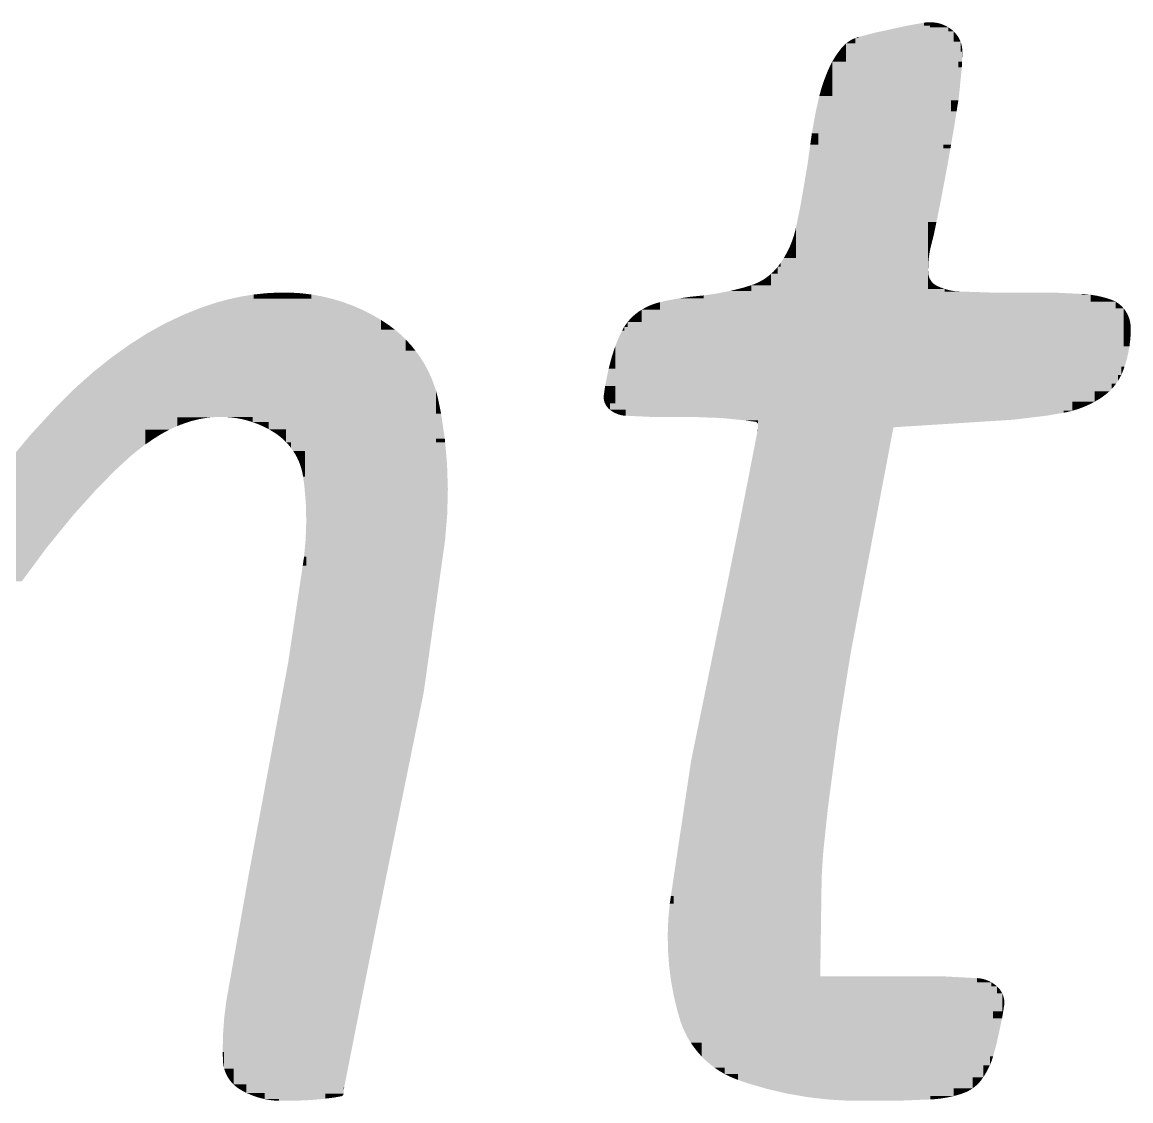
# Model space of a CAD drawing. Extents: x 149 to 8866, y 149 to 4853.
# Drawn here: x 5232.34 to 5269.79, y 4747.8 to 4784.23 of the extents above; entities that cross this region are included whole.
import ezdxf

# ---------------------------------------------------------------- set-up
doc = ezdxf.new("R2010")
doc.units = 0
doc.layers.add('L1D0', color=1, linetype='CONTINUOUS')

msp = doc.modelspace()

# ---------------------------------------------------------------- linework, layer by layer
at = {"layer": 'L1D0'}
for points in [[(5262.244, 4784.117), (5262.804, 4784.215), (5262.804, 4784.117)], [(5262.804, 4784.215), (5262.843, 4784.222), (5262.924, 4784.215), (5262.924, 4784.23)], [(5262.804, 4784.117), (5262.804, 4784.215), (5263.005, 4784.117), (5263.005, 4784.215)], [(5262.924, 4784.215), (5262.924, 4784.23), (5263.005, 4784.215), (5263.005, 4784.234)], [(5263.005, 4784.19), (5263.005, 4784.234), (5263.086, 4784.19), (5263.086, 4784.231)], [(5263.005, 4784.062), (5263.005, 4784.19), (5263.326, 4784.062), (5263.326, 4784.19)], [(5263.086, 4784.19), (5263.086, 4784.231), (5263.167, 4784.19), (5263.167, 4784.222)], [(5263.167, 4784.19), (5263.167, 4784.222), (5263.326, 4784.19), (5263.247, 4784.209)], [(5263.326, 4784.136), (5263.326, 4784.19), (5263.478, 4784.136), (5263.403, 4784.166)], [(5260.585, 4783.697), (5260.585, 4783.729), (5261.134, 4783.697), (5261.134, 4783.875)], [(5261.134, 4783.515), (5261.134, 4783.875), (5262.244, 4783.515), (5262.244, 4784.117)], [(5262.244, 4783.926), (5262.244, 4784.117), (5263.005, 4783.926), (5263.005, 4784.117)], [(5262.244, 4783.578), (5262.244, 4783.926), (5263.804, 4783.578), (5263.804, 4783.926)], [(5263.005, 4783.926), (5263.005, 4784.062), (5263.622, 4783.926), (5263.622, 4784.062)], [(5263.326, 4784.062), (5263.326, 4784.136), (5263.478, 4784.062), (5263.478, 4784.136)], [(5263.478, 4784.062), (5263.478, 4784.136), (5263.622, 4784.062), (5263.552, 4784.101)], [(5263.622, 4783.993), (5263.622, 4784.062), (5263.723, 4783.993), (5263.69, 4784.017)], [(5263.622, 4783.972), (5263.622, 4783.993), (5263.751, 4783.972), (5263.723, 4783.993)], [(5263.622, 4783.926), (5263.622, 4783.972), (5263.804, 4783.926), (5263.751, 4783.972)], [(5263.804, 4783.822), (5263.804, 4783.926), (5263.898, 4783.822), (5263.853, 4783.876)], [(5263.804, 4783.765), (5263.804, 4783.822), (5263.94, 4783.765), (5263.898, 4783.822)], [(5260.067, 4783.415), (5260.117, 4783.467), (5260.171, 4783.415), (5260.171, 4783.515)], [(5260.171, 4783.515), (5260.228, 4783.56), (5260.288, 4783.515), (5260.288, 4783.6)], [(5260.171, 4782.904), (5260.171, 4783.515), (5262.244, 4782.904), (5262.244, 4783.515)], [(5260.288, 4783.6), (5260.35, 4783.637), (5260.482, 4783.6), (5260.482, 4783.637)], [(5260.288, 4783.515), (5260.288, 4783.6), (5260.482, 4783.515), (5260.482, 4783.6)], [(5260.35, 4783.637), (5260.415, 4783.669), (5260.482, 4783.637), (5260.482, 4783.697)], [(5260.482, 4783.697), (5260.55, 4783.72), (5260.585, 4783.697), (5260.585, 4783.729)], [(5260.482, 4783.515), (5260.482, 4783.697), (5261.134, 4783.515), (5261.134, 4783.697)], [(5262.244, 4783.235), (5262.244, 4783.578), (5264.037, 4783.235), (5264.037, 4783.578)], [(5263.804, 4783.706), (5263.804, 4783.765), (5263.977, 4783.706), (5263.94, 4783.765)], [(5263.804, 4783.644), (5263.804, 4783.706), (5264.009, 4783.644), (5263.977, 4783.706)], [(5263.804, 4783.578), (5263.804, 4783.644), (5264.037, 4783.578), (5264.009, 4783.644)], [(5264.037, 4783.445), (5264.037, 4783.578), (5264.078, 4783.445), (5264.06, 4783.513)], [(5264.037, 4783.375), (5264.037, 4783.445), (5264.091, 4783.375), (5264.078, 4783.445)], [(5259.707, 4782.904), (5259.793, 4783.049), (5260.171, 4782.904), (5260.171, 4783.049)], [(5259.793, 4783.049), (5259.887, 4783.189), (5260.171, 4783.049), (5260.171, 4783.189)], [(5259.887, 4783.189), (5259.988, 4783.324), (5260.171, 4783.189), (5260.171, 4783.324)], [(5259.988, 4783.324), (5260.043, 4783.387), (5260.171, 4783.324), (5260.171, 4783.387)], [(5260.043, 4783.387), (5260.067, 4783.415), (5260.171, 4783.387), (5260.171, 4783.415)], [(5262.244, 4782.904), (5262.244, 4783.235), (5264.088, 4782.904), (5264.088, 4783.235)], [(5264.037, 4783.305), (5264.037, 4783.375), (5264.099, 4783.305), (5264.091, 4783.375)], [(5264.037, 4783.235), (5264.037, 4783.305), (5264.101, 4783.235), (5264.099, 4783.305)], [(5264.088, 4782.904), (5264.088, 4783.235), (5264.099, 4783.2), (5264.101, 4783.235)], [(5259.537, 4782.548), (5259.595, 4782.678), (5259.707, 4782.548), (5259.707, 4782.678)], [(5259.595, 4782.678), (5259.63, 4782.755), (5259.707, 4782.678), (5259.707, 4782.755)], [(5259.63, 4782.755), (5259.707, 4782.904), (5259.707, 4782.755)], [(5259.707, 4781.597), (5259.707, 4782.904), (5263.965, 4781.597), (5263.965, 4782.904)], [(5263.965, 4782.704), (5263.965, 4782.904), (5264.081, 4782.704), (5264.088, 4782.904)], [(5263.965, 4781.597), (5263.965, 4782.704), (5263.984, 4781.716), (5264.081, 4782.704)], [(5259.434, 4782.282), (5259.537, 4782.548), (5259.707, 4782.282), (5259.707, 4782.548)], [(5259.266, 4781.736), (5259.343, 4782.011), (5259.707, 4781.736), (5259.707, 4782.011)], [(5259.343, 4782.011), (5259.434, 4782.282), (5259.707, 4782.011), (5259.707, 4782.282)], [(5259.016, 4780.478), (5259.152, 4781.226), (5259.236, 4780.478), (5259.236, 4781.597)], [(5259.236, 4781.597), (5259.266, 4781.736), (5259.707, 4781.597), (5259.707, 4781.736)], [(5259.236, 4780.102), (5259.236, 4781.597), (5263.719, 4780.102), (5263.719, 4781.597)], [(5263.719, 4781.225), (5263.719, 4781.597), (5263.906, 4781.225), (5263.965, 4781.597)], [(5263.719, 4780.597), (5263.719, 4781.225), (5263.806, 4780.597), (5263.906, 4781.225)], [(5258.964, 4780.102), (5259.016, 4780.478), (5259.236, 4780.102), (5259.236, 4780.478)], [(5263.719, 4780.102), (5263.719, 4780.597), (5263.806, 4780.597)], [(5258.74, 4778.662), (5258.867, 4779.402), (5258.964, 4778.662), (5258.964, 4780.102)], [(5258.964, 4778.662), (5258.964, 4780.102), (5263.457, 4778.662), (5263.457, 4780.102)], [(5263.457, 4779.971), (5263.457, 4780.102), (5263.696, 4779.971), (5263.719, 4780.102)], [(5263.457, 4779.315), (5263.457, 4779.971), (5263.581, 4779.315), (5263.696, 4779.971)], [(5263.457, 4778.662), (5263.457, 4779.315), (5263.581, 4779.315)], [(5258.483, 4777.316), (5258.627, 4778.009), (5258.74, 4777.316), (5258.74, 4778.662)], [(5258.74, 4777.316), (5258.74, 4778.662), (5262.944, 4777.316), (5262.944, 4778.662)], [(5262.944, 4778.07), (5262.944, 4778.662), (5263.345, 4778.07), (5263.457, 4778.662)], [(5262.944, 4777.481), (5262.944, 4778.07), (5263.224, 4777.481), (5263.345, 4778.07)], [(5262.944, 4777.076), (5262.944, 4777.481), (5263.14, 4777.076), (5263.224, 4777.481)], [(5258.408, 4777.018), (5258.462, 4777.215), (5258.483, 4777.018), (5258.483, 4777.316)], [(5258.483, 4775.973), (5258.483, 4777.316), (5262.944, 4775.973), (5262.944, 4777.316)], [(5262.944, 4776.675), (5262.944, 4777.076), (5263.041, 4776.675), (5263.14, 4777.076)], [(5258.263, 4776.634), (5258.341, 4776.823), (5258.483, 4776.634), (5258.483, 4776.823)], [(5258.341, 4776.823), (5258.408, 4777.018), (5258.483, 4776.823), (5258.483, 4777.018)], [(5258.072, 4776.271), (5258.173, 4776.45), (5258.483, 4776.271), (5258.483, 4776.45)], [(5258.173, 4776.45), (5258.263, 4776.634), (5258.483, 4776.45), (5258.483, 4776.634)], [(5262.944, 4776.588), (5262.944, 4776.675), (5263.019, 4776.588), (5263.041, 4776.675)], [(5262.944, 4776.41), (5262.944, 4776.588), (5262.985, 4776.41), (5263.019, 4776.588)], [(5262.944, 4776.231), (5262.944, 4776.41), (5262.961, 4776.231), (5262.985, 4776.41)], [(5257.794, 4775.889), (5257.865, 4775.973), (5257.865, 4775.889)], [(5257.865, 4775.973), (5257.898, 4776.017), (5257.959, 4775.973), (5257.959, 4776.099)], [(5257.865, 4775.734), (5257.865, 4775.973), (5262.944, 4775.734), (5262.944, 4775.973)], [(5257.959, 4776.099), (5258.072, 4776.271), (5258.483, 4776.099), (5258.483, 4776.271)], [(5257.959, 4775.973), (5257.959, 4776.099), (5258.483, 4775.973), (5258.483, 4776.099)], [(5262.944, 4776.051), (5262.944, 4776.231), (5262.947, 4776.051), (5262.961, 4776.231)], [(5262.944, 4775.87), (5262.944, 4776.051), (5262.947, 4776.051)], [(5257.374, 4775.536), (5257.466, 4775.597), (5257.638, 4775.536), (5257.638, 4775.597)], [(5257.466, 4775.597), (5257.554, 4775.663), (5257.638, 4775.597), (5257.638, 4775.734)], [(5257.638, 4775.734), (5257.718, 4775.809), (5257.865, 4775.734), (5257.865, 4775.809)], [(5257.638, 4773.285), (5257.638, 4775.734), (5262.944, 4773.285), (5262.944, 4775.734)], [(5257.718, 4775.809), (5257.794, 4775.889), (5257.865, 4775.809), (5257.865, 4775.889)], [(5262.944, 4775.78), (5262.944, 4775.87), (5262.946, 4775.78)], [(5262.944, 4775.755), (5262.944, 4775.78), (5262.948, 4775.755), (5262.946, 4775.78)], [(5262.944, 4775.704), (5262.944, 4775.755), (5262.954, 4775.704), (5262.948, 4775.755)], [(5262.944, 4775.654), (5262.944, 4775.704), (5262.966, 4775.654), (5262.954, 4775.704)], [(5262.944, 4775.606), (5262.944, 4775.654), (5262.982, 4775.606), (5262.966, 4775.654)], [(5262.944, 4775.56), (5262.944, 4775.606), (5263.003, 4775.56), (5262.982, 4775.606)], [(5262.944, 4775.517), (5262.944, 4775.56), (5263.029, 4775.517), (5263.003, 4775.56)], [(5256.264, 4775.158), (5256.706, 4775.268), (5256.706, 4775.158)], [(5256.706, 4775.268), (5256.924, 4775.334), (5256.976, 4775.268), (5256.976, 4775.35)], [(5256.706, 4775.158), (5256.706, 4775.268), (5256.976, 4775.158), (5256.976, 4775.268)], [(5256.976, 4775.35), (5257.08, 4775.388), (5257.18, 4775.35), (5257.18, 4775.432)], [(5256.976, 4775.158), (5256.976, 4775.35), (5257.638, 4775.158), (5257.638, 4775.35)], [(5257.18, 4775.432), (5257.278, 4775.482), (5257.374, 4775.432), (5257.374, 4775.536)], [(5257.18, 4775.35), (5257.18, 4775.432), (5257.638, 4775.35), (5257.638, 4775.432)], [(5257.374, 4775.432), (5257.374, 4775.536), (5257.638, 4775.432), (5257.638, 4775.536)], [(5262.944, 4775.475), (5262.944, 4775.517), (5263.058, 4775.475), (5263.029, 4775.517)], [(5262.944, 4775.437), (5262.944, 4775.475), (5263.092, 4775.437), (5263.058, 4775.475)], [(5262.944, 4775.402), (5262.944, 4775.437), (5263.129, 4775.402), (5263.092, 4775.437)], [(5262.944, 4775.333), (5262.944, 4775.402), (5263.129, 4775.333), (5263.129, 4775.402)], [(5262.944, 4775.223), (5262.944, 4775.333), (5263.235, 4775.223), (5263.235, 4775.333)], [(5262.944, 4775.136), (5262.944, 4775.223), (5263.505, 4775.136), (5263.505, 4775.223)], [(5263.129, 4775.371), (5263.129, 4775.402), (5263.169, 4775.371)], [(5263.129, 4775.344), (5263.129, 4775.371), (5263.212, 4775.344), (5263.169, 4775.371)], [(5263.129, 4775.333), (5263.129, 4775.344), (5263.235, 4775.333), (5263.212, 4775.344)], [(5263.235, 4775.262), (5263.235, 4775.333), (5263.395, 4775.262), (5263.287, 4775.307)], [(5263.235, 4775.223), (5263.235, 4775.262), (5263.505, 4775.223), (5263.395, 4775.262)], [(5263.505, 4775.167), (5263.505, 4775.223), (5263.731, 4775.167), (5263.617, 4775.192)], [(5238.735, 4774.705), (5238.934, 4774.771), (5239.338, 4774.705), (5239.338, 4774.88)], [(5239.338, 4774.88), (5239.747, 4774.968), (5240.161, 4774.88), (5240.161, 4775.034)], [(5239.338, 4774.705), (5239.338, 4774.88), (5240.161, 4774.705), (5240.161, 4774.88)], [(5240.161, 4774.89), (5240.161, 4775.034), (5240.576, 4774.89), (5240.576, 4775.078)], [(5240.161, 4773.516), (5240.161, 4774.89), (5242.814, 4773.516), (5242.814, 4774.89)], [(5240.576, 4774.89), (5240.576, 4775.078), (5240.994, 4774.89), (5240.994, 4775.1)], [(5240.994, 4774.89), (5240.994, 4775.1), (5241.384, 4774.89), (5241.384, 4775.1)], [(5241.384, 4774.89), (5241.384, 4775.1), (5241.745, 4774.89), (5241.745, 4775.079)], [(5241.745, 4774.89), (5241.745, 4775.079), (5242.105, 4774.89), (5242.105, 4775.037)], [(5242.105, 4774.89), (5242.105, 4775.037), (5242.814, 4774.89), (5242.462, 4774.974)], [(5242.814, 4774.662), (5242.814, 4774.89), (5243.5, 4774.662), (5243.16, 4774.786)], [(5253.89, 4774.776), (5254.096, 4774.824), (5254.511, 4774.776), (5254.511, 4774.902)], [(5254.511, 4774.902), (5254.93, 4774.961), (5254.93, 4774.902)], [(5254.511, 4774.52), (5254.511, 4774.902), (5255.367, 4774.52), (5255.367, 4774.902)], [(5254.93, 4774.902), (5254.93, 4774.961), (5255.14, 4774.902), (5255.14, 4774.982)], [(5255.14, 4774.902), (5255.14, 4774.982), (5255.367, 4774.902), (5255.367, 4775.004)], [(5255.367, 4775.004), (5255.817, 4775.07), (5256.264, 4775.004), (5256.264, 4775.158)], [(5255.367, 4774.52), (5255.367, 4775.004), (5256.264, 4774.52), (5256.264, 4775.004)], [(5256.264, 4774.52), (5256.264, 4775.158), (5257.638, 4774.52), (5257.638, 4775.158)], [(5262.944, 4774.572), (5262.944, 4775.136), (5264.02, 4774.572), (5264.02, 4775.136)], [(5263.505, 4775.136), (5263.505, 4775.167), (5263.731, 4775.136), (5263.731, 4775.167)], [(5263.731, 4775.136), (5263.731, 4775.167), (5263.846, 4775.136), (5263.846, 4775.148)], [(5263.846, 4775.136), (5263.846, 4775.148), (5264.02, 4775.136), (5263.962, 4775.138)], [(5264.02, 4774.572), (5264.02, 4775.136), (5265.122, 4774.572), (5265.122, 4775.1)], [(5265.122, 4774.572), (5265.122, 4775.1), (5267.179, 4774.572), (5267.179, 4775.1)], [(5267.179, 4775.028), (5267.179, 4775.1), (5268.132, 4775.028), (5268.132, 4775.054)], [(5267.179, 4774.572), (5267.179, 4775.028), (5268.432, 4774.572), (5268.432, 4775.028)], [(5268.132, 4775.028), (5268.132, 4775.054), (5268.432, 4775.028), (5268.232, 4775.049)], [(5268.432, 4774.952), (5268.432, 4775.028), (5268.826, 4774.952), (5268.63, 4774.996)], [(5268.432, 4774.795), (5268.432, 4774.952), (5268.826, 4774.795), (5268.826, 4774.952)], [(5268.826, 4774.866), (5268.826, 4774.952), (5269.113, 4774.866), (5269.019, 4774.898)], [(5268.826, 4774.795), (5268.826, 4774.866), (5269.113, 4774.795), (5269.113, 4774.866)], [(5269.113, 4774.826), (5269.113, 4774.866), (5269.211, 4774.826), (5269.147, 4774.854)], [(5269.113, 4774.795), (5269.113, 4774.826), (5269.274, 4774.795), (5269.211, 4774.826)], [(5237.783, 4774.348), (5238.413, 4774.6), (5238.735, 4774.348), (5238.735, 4774.705)], [(5238.735, 4774.058), (5238.735, 4774.705), (5240.161, 4774.058), (5240.161, 4774.705)], [(5242.814, 4774.518), (5242.814, 4774.662), (5243.832, 4774.518), (5243.5, 4774.662)], [(5242.814, 4774.174), (5242.814, 4774.518), (5243.832, 4774.174), (5243.832, 4774.518)], [(5243.832, 4774.174), (5243.832, 4774.518), (5244.468, 4774.174), (5244.156, 4774.355)], [(5253.114, 4774.416), (5253.164, 4774.453), (5253.267, 4774.416), (5253.267, 4774.453)], [(5253.164, 4774.453), (5253.267, 4774.52), (5253.267, 4774.453)], [(5253.267, 4774.52), (5253.373, 4774.581), (5253.483, 4774.52), (5253.483, 4774.637)], [(5253.267, 4773.285), (5253.267, 4774.52), (5257.638, 4773.285), (5257.638, 4774.52)], [(5253.483, 4774.637), (5253.596, 4774.685), (5253.89, 4774.637), (5253.89, 4774.685)], [(5253.483, 4774.52), (5253.483, 4774.637), (5253.89, 4774.52), (5253.89, 4774.637)], [(5253.596, 4774.685), (5253.712, 4774.727), (5253.712, 4774.685)], [(5253.712, 4774.727), (5253.83, 4774.762), (5253.89, 4774.727), (5253.89, 4774.776)], [(5253.712, 4774.685), (5253.712, 4774.727), (5253.89, 4774.685), (5253.89, 4774.727)], [(5253.89, 4774.52), (5253.89, 4774.776), (5254.511, 4774.52), (5254.511, 4774.776)], [(5262.944, 4773.285), (5262.944, 4774.572), (5269.543, 4773.285), (5269.543, 4774.572)], [(5268.432, 4774.572), (5268.432, 4774.795), (5269.274, 4774.572), (5269.274, 4774.795)], [(5269.274, 4774.717), (5269.274, 4774.795), (5269.391, 4774.717), (5269.334, 4774.758)], [(5269.274, 4774.672), (5269.274, 4774.717), (5269.445, 4774.672), (5269.391, 4774.717)], [(5269.274, 4774.624), (5269.274, 4774.672), (5269.496, 4774.624), (5269.445, 4774.672)], [(5269.274, 4774.572), (5269.274, 4774.624), (5269.543, 4774.572), (5269.496, 4774.624)], [(5269.543, 4774.488), (5269.543, 4774.572), (5269.606, 4774.488), (5269.587, 4774.516)], [(5269.543, 4774.457), (5269.543, 4774.488), (5269.626, 4774.457), (5269.606, 4774.488)], [(5269.543, 4774.395), (5269.543, 4774.457), (5269.662, 4774.395), (5269.626, 4774.457)], [(5236.575, 4773.729), (5237.17, 4774.058), (5237.17, 4773.729)], [(5237.17, 4774.058), (5237.783, 4774.348), (5238.735, 4774.058), (5238.735, 4774.348)], [(5237.17, 4773.338), (5237.17, 4774.058), (5240.161, 4773.338), (5240.161, 4774.058)], [(5242.814, 4773.516), (5242.814, 4774.174), (5244.468, 4773.516), (5244.468, 4774.174)], [(5244.468, 4774.005), (5244.468, 4774.174), (5244.725, 4774.005), (5244.619, 4774.074)], [(5252.677, 4773.942), (5252.733, 4774.025), (5252.792, 4773.942), (5252.792, 4774.105)], [(5252.792, 4774.105), (5252.857, 4774.182), (5252.925, 4774.105), (5252.925, 4774.254)], [(5252.792, 4773.942), (5252.792, 4774.105), (5253.267, 4773.942), (5253.267, 4774.105)], [(5252.925, 4774.254), (5252.998, 4774.322), (5253.267, 4774.254), (5253.267, 4774.322)], [(5252.925, 4774.105), (5252.925, 4774.254), (5253.267, 4774.105), (5253.267, 4774.254)], [(5252.998, 4774.322), (5253.074, 4774.387), (5253.267, 4774.322), (5253.267, 4774.387)], [(5253.074, 4774.387), (5253.114, 4774.416), (5253.267, 4774.387), (5253.267, 4774.416)], [(5269.543, 4774.33), (5269.543, 4774.395), (5269.694, 4774.33), (5269.662, 4774.395)], [(5269.543, 4774.264), (5269.543, 4774.33), (5269.722, 4774.264), (5269.694, 4774.33)], [(5269.543, 4774.195), (5269.543, 4774.264), (5269.745, 4774.195), (5269.722, 4774.264)], [(5269.543, 4774.126), (5269.543, 4774.195), (5269.763, 4774.126), (5269.745, 4774.195)], [(5269.543, 4774.055), (5269.543, 4774.126), (5269.776, 4774.055), (5269.763, 4774.126)], [(5269.543, 4773.983), (5269.543, 4774.055), (5269.785, 4773.983), (5269.776, 4774.055)], [(5235.963, 4773.338), (5236.289, 4773.547), (5236.575, 4773.338), (5236.575, 4773.729)], [(5236.575, 4773.338), (5236.575, 4773.729), (5237.17, 4773.338), (5237.17, 4773.729)], [(5244.468, 4773.853), (5244.468, 4774.005), (5244.926, 4773.853), (5244.725, 4774.005)], [(5244.468, 4773.69), (5244.468, 4773.853), (5245.118, 4773.69), (5244.926, 4773.853)], [(5244.468, 4773.516), (5244.468, 4773.69), (5245.299, 4773.516), (5245.118, 4773.69)], [(5252.44, 4773.451), (5252.546, 4773.693), (5253.267, 4773.451), (5253.267, 4773.693)], [(5252.546, 4773.693), (5252.605, 4773.811), (5253.267, 4773.693), (5253.267, 4773.811)], [(5252.605, 4773.811), (5252.628, 4773.855), (5252.677, 4773.811), (5252.677, 4773.942)], [(5252.677, 4773.811), (5252.677, 4773.942), (5253.267, 4773.811), (5253.267, 4773.942)], [(5269.543, 4773.911), (5269.543, 4773.983), (5269.79, 4773.911), (5269.785, 4773.983)], [(5269.543, 4773.875), (5269.543, 4773.911), (5269.79, 4773.875), (5269.79, 4773.911)], [(5269.543, 4773.757), (5269.543, 4773.875), (5269.788, 4773.757), (5269.79, 4773.875)], [(5269.543, 4773.52), (5269.543, 4773.757), (5269.773, 4773.52), (5269.788, 4773.757)], [(5234.728, 4772.404), (5235.333, 4772.887), (5235.963, 4772.404), (5235.963, 4773.338)], [(5235.963, 4771.799), (5235.963, 4773.338), (5240.161, 4771.799), (5240.161, 4773.338)], [(5240.161, 4771.799), (5240.161, 4773.516), (5245.299, 4771.799), (5245.299, 4773.516)], [(5245.299, 4773.136), (5245.299, 4773.516), (5245.63, 4773.136), (5245.47, 4773.331)], [(5252.377, 4773.285), (5252.44, 4773.451), (5253.267, 4773.285), (5253.267, 4773.451)], [(5269.543, 4773.285), (5269.543, 4773.52), (5269.744, 4773.285), (5269.773, 4773.52)], [(5245.299, 4772.931), (5245.299, 4773.136), (5245.777, 4772.931), (5245.63, 4773.136)], [(5245.299, 4772.719), (5245.299, 4772.931), (5245.913, 4772.719), (5245.777, 4772.931)], [(5252.231, 4772.825), (5252.266, 4772.952), (5252.377, 4772.825), (5252.377, 4772.952)], [(5252.266, 4772.952), (5252.346, 4773.204), (5252.377, 4772.952), (5252.377, 4773.285)], [(5252.377, 4771.357), (5252.377, 4773.285), (5261.566, 4771.357), (5261.566, 4773.285)], [(5261.566, 4771.417), (5261.566, 4773.285), (5268.574, 4771.417), (5268.574, 4773.285)], [(5268.574, 4773.052), (5268.574, 4773.285), (5269.701, 4773.052), (5269.744, 4773.285)], [(5268.574, 4772.822), (5268.574, 4773.052), (5269.646, 4772.822), (5269.701, 4773.052)], [(5245.299, 4772.498), (5245.299, 4772.719), (5246.034, 4772.498), (5245.913, 4772.719)], [(5252.154, 4772.534), (5252.231, 4772.825), (5252.377, 4772.534), (5252.377, 4772.825)], [(5268.574, 4772.595), (5268.574, 4772.822), (5269.577, 4772.595), (5269.646, 4772.822)], [(5268.574, 4772.322), (5268.574, 4772.595), (5269.47, 4772.322), (5269.47, 4772.595)], [(5269.47, 4772.483), (5269.47, 4772.595), (5269.536, 4772.483), (5269.577, 4772.595)], [(5234.06, 4771.799), (5234.15, 4771.888), (5234.728, 4771.799), (5234.728, 4772.404)], [(5234.728, 4771.799), (5234.728, 4772.404), (5235.963, 4771.799), (5235.963, 4772.404)], [(5245.299, 4772.271), (5245.299, 4772.498), (5246.142, 4772.271), (5246.034, 4772.498)], [(5245.299, 4772.038), (5245.299, 4772.271), (5246.237, 4772.038), (5246.142, 4772.271)], [(5252.033, 4771.943), (5252.154, 4772.534), (5252.377, 4771.943), (5252.377, 4772.534)], [(5268.574, 4772.119), (5268.574, 4772.322), (5269.357, 4772.119), (5269.357, 4772.322)], [(5269.357, 4772.119), (5269.357, 4772.322), (5269.416, 4772.219), (5269.47, 4772.322)], [(5269.47, 4772.322), (5269.47, 4772.483), (5269.517, 4772.429), (5269.536, 4772.483)], [(5245.299, 4771.799), (5245.299, 4772.038), (5246.316, 4771.799), (5246.237, 4772.038)], [(5251.99, 4771.645), (5252.033, 4771.943), (5252.377, 4771.645), (5252.377, 4771.943)], [(5268.574, 4772.023), (5268.574, 4772.119), (5269.292, 4772.023), (5269.357, 4772.119)], [(5268.574, 4771.844), (5268.574, 4772.023), (5269.143, 4771.844), (5269.143, 4772.023)], [(5268.574, 4771.762), (5268.574, 4771.844), (5269.062, 4771.762), (5269.143, 4771.844)], [(5269.143, 4771.844), (5269.143, 4772.023), (5269.22, 4771.931), (5269.292, 4772.023)], [(5233.45, 4771.192), (5233.875, 4771.615), (5234.06, 4771.192), (5234.06, 4771.799)], [(5234.06, 4771.192), (5234.06, 4771.799), (5236.509, 4771.192), (5236.509, 4771.799)], [(5236.509, 4770.9), (5236.509, 4771.799), (5238.949, 4770.9), (5238.949, 4771.799)], [(5238.949, 4770.9), (5238.949, 4771.799), (5241.26, 4770.9), (5241.26, 4771.799)], [(5241.26, 4770.047), (5241.26, 4771.799), (5246.316, 4770.047), (5246.316, 4771.799)], [(5246.316, 4771.432), (5246.316, 4771.799), (5246.407, 4771.432), (5246.382, 4771.555)], [(5251.984, 4771.565), (5251.986, 4771.618), (5251.99, 4771.565), (5251.99, 4771.645)], [(5251.987, 4771.512), (5251.984, 4771.565), (5252.377, 4771.512), (5252.377, 4771.565)], [(5251.996, 4771.459), (5251.987, 4771.512), (5252.377, 4771.459), (5252.377, 4771.512)], [(5251.99, 4771.565), (5251.99, 4771.645), (5252.377, 4771.565), (5252.377, 4771.645)], [(5252.028, 4771.357), (5252.009, 4771.408), (5252.028, 4771.459), (5251.996, 4771.459)], [(5252.028, 4771.357), (5252.028, 4771.459), (5252.377, 4771.357), (5252.377, 4771.459)], [(5268.574, 4771.613), (5268.574, 4771.762), (5268.882, 4771.613), (5268.882, 4771.762)], [(5268.574, 4771.522), (5268.574, 4771.613), (5268.75, 4771.522), (5268.75, 4771.613)], [(5268.574, 4771.417), (5268.574, 4771.522), (5268.75, 4771.522)], [(5268.75, 4771.522), (5268.75, 4771.613), (5268.835, 4771.58), (5268.882, 4771.613)], [(5268.882, 4771.613), (5268.882, 4771.762), (5268.974, 4771.685), (5269.062, 4771.762)], [(5232.358, 4769.974), (5232.638, 4770.309), (5233.45, 4769.974), (5233.45, 4771.192)], [(5233.45, 4769.974), (5233.45, 4771.192), (5236.509, 4769.974), (5236.509, 4771.192)], [(5246.316, 4771.013), (5246.316, 4771.432), (5246.494, 4771.013), (5246.407, 4771.432)], [(5252.052, 4771.31), (5252.028, 4771.357), (5252.195, 4771.31), (5252.195, 4771.357)], [(5252.08, 4771.264), (5252.052, 4771.31), (5252.195, 4771.264), (5252.195, 4771.31)], [(5252.112, 4771.221), (5252.08, 4771.264), (5252.195, 4771.221), (5252.195, 4771.264)], [(5252.149, 4771.183), (5252.112, 4771.221), (5252.195, 4771.183), (5252.195, 4771.221)], [(5252.195, 4771.143), (5252.169, 4771.165), (5252.195, 4771.183), (5252.149, 4771.183)], [(5252.195, 4771.143), (5252.195, 4771.357), (5252.733, 4771.143), (5252.733, 4771.357)], [(5252.25, 4771.102), (5252.195, 4771.143), (5252.369, 4771.102), (5252.369, 4771.143)], [(5252.369, 4771.033), (5252.308, 4771.065), (5252.369, 4771.102), (5252.25, 4771.102)], [(5252.369, 4771.033), (5252.369, 4771.143), (5252.733, 4771.033), (5252.733, 4771.143)], [(5253.596, 4770.9), (5252.733, 4770.941), (5253.596, 4771.357), (5252.733, 4771.357)], [(5253.596, 4770.9), (5253.596, 4771.357), (5254.986, 4770.9), (5254.986, 4771.357)], [(5254.986, 4770.9), (5254.986, 4771.357), (5255.954, 4770.9), (5255.954, 4771.357)], [(5255.954, 4770.864), (5255.954, 4771.357), (5256.751, 4770.864), (5256.751, 4771.357)], [(5256.751, 4770.785), (5256.751, 4771.357), (5257.2, 4770.785), (5257.2, 4771.357)], [(5257.2, 4770.417), (5257.2, 4771.357), (5261.566, 4770.417), (5261.566, 4771.357)], [(5261.566, 4770.55), (5261.566, 4771.417), (5261.772, 4770.55), (5261.772, 4771.417)], [(5261.772, 4770.55), (5261.772, 4771.417), (5265.248, 4770.77), (5265.248, 4771.417)], [(5265.248, 4770.943), (5265.248, 4771.417), (5266.954, 4770.943), (5266.954, 4771.417)], [(5266.954, 4771.109), (5266.954, 4771.417), (5267.817, 4771.109), (5267.817, 4771.417)], [(5266.954, 4770.943), (5266.954, 4771.109), (5267.517, 4771.042), (5267.517, 4771.109)], [(5267.517, 4771.042), (5267.517, 4771.109), (5267.618, 4771.06), (5267.817, 4771.109)], [(5267.817, 4771.24), (5267.817, 4771.417), (5268.205, 4771.24), (5268.205, 4771.417)], [(5267.817, 4771.109), (5267.817, 4771.24), (5268.013, 4771.168), (5268.205, 4771.24)], [(5268.205, 4771.24), (5268.205, 4771.417), (5268.392, 4771.323), (5268.574, 4771.417)], [(5236.509, 4770.887), (5236.509, 4770.9), (5238.733, 4770.887), (5238.949, 4770.9)], [(5236.509, 4770.593), (5236.509, 4770.887), (5237.585, 4770.593), (5237.585, 4770.887)], [(5237.585, 4770.738), (5237.585, 4770.887), (5237.991, 4770.738), (5237.991, 4770.887)], [(5237.585, 4770.593), (5237.585, 4770.738), (5237.854, 4770.695), (5237.991, 4770.738)], [(5237.991, 4770.738), (5237.991, 4770.887), (5238.095, 4770.771), (5238.095, 4770.887)], [(5238.095, 4770.771), (5238.095, 4770.887), (5238.305, 4770.822), (5238.305, 4770.887)], [(5238.305, 4770.822), (5238.305, 4770.887), (5238.518, 4770.861), (5238.518, 4770.887)], [(5238.518, 4770.861), (5238.518, 4770.887), (5238.733, 4770.887)], [(5239.55, 4770.865), (5239.354, 4770.888), (5239.55, 4770.9), (5239.156, 4770.9)], [(5239.745, 4770.83), (5239.55, 4770.865), (5239.745, 4770.9), (5239.55, 4770.9)], [(5239.745, 4770.83), (5239.745, 4770.9), (5240.126, 4770.83), (5240.126, 4770.9)], [(5240.126, 4770.725), (5239.937, 4770.783), (5240.126, 4770.83), (5239.745, 4770.83)], [(5240.126, 4770.725), (5240.126, 4770.9), (5241.26, 4770.725), (5241.26, 4770.9)], [(5240.312, 4770.656), (5240.126, 4770.725), (5240.312, 4770.725)], [(5240.312, 4770.656), (5240.312, 4770.725), (5240.67, 4770.656), (5240.67, 4770.725)], [(5240.67, 4770.486), (5240.67, 4770.725), (5241.26, 4770.486), (5241.26, 4770.725)], [(5246.316, 4770.166), (5246.316, 4771.013), (5246.618, 4770.166), (5246.494, 4771.013)], [(5252.432, 4771.005), (5252.369, 4771.033), (5252.563, 4771.005), (5252.563, 4771.033)], [(5252.563, 4770.964), (5252.497, 4770.982), (5252.563, 4771.005), (5252.432, 4771.005)], [(5252.563, 4770.964), (5252.563, 4771.033), (5252.733, 4770.964), (5252.733, 4771.033)], [(5252.63, 4770.95), (5252.563, 4770.964), (5252.63, 4770.964)], [(5252.698, 4770.942), (5252.63, 4770.95), (5252.698, 4770.964), (5252.63, 4770.964)], [(5252.733, 4770.941), (5252.698, 4770.942), (5252.733, 4770.964), (5252.698, 4770.964)], [(5255.954, 4770.864), (5255.511, 4770.88), (5255.954, 4770.9), (5254.986, 4770.9)], [(5256.751, 4770.785), (5256.395, 4770.82), (5256.751, 4770.864), (5255.954, 4770.864)], [(5257.105, 4770.736), (5256.751, 4770.785), (5257.105, 4770.785)], [(5257.105, 4770.736), (5257.105, 4770.785), (5257.2, 4770.736), (5257.2, 4770.785)], [(5257.138, 4770.726), (5257.116, 4770.734), (5257.138, 4770.736), (5257.105, 4770.736)], [(5257.138, 4770.726), (5257.138, 4770.736), (5257.157, 4770.726), (5257.157, 4770.736)], [(5257.157, 4770.715), (5257.138, 4770.726), (5257.157, 4770.726)], [(5257.157, 4770.715), (5257.157, 4770.736), (5257.2, 4770.715), (5257.2, 4770.736)], [(5257.173, 4770.7), (5257.157, 4770.715), (5257.2, 4770.7), (5257.2, 4770.715)], [(5257.187, 4770.681), (5257.173, 4770.7), (5257.2, 4770.681), (5257.2, 4770.7)], [(5265.248, 4770.77), (5265.248, 4770.943), (5265.818, 4770.806), (5266.954, 4770.943)], [(5236.509, 4770.474), (5236.509, 4770.593), (5237.323, 4770.474), (5237.585, 4770.593)], [(5236.509, 4770.262), (5236.509, 4770.474), (5236.946, 4770.262), (5236.946, 4770.474)], [(5236.946, 4770.262), (5236.946, 4770.474), (5237.069, 4770.338), (5237.323, 4770.474)], [(5240.493, 4770.576), (5240.312, 4770.656), (5240.67, 4770.576), (5240.67, 4770.656)], [(5240.67, 4770.486), (5240.493, 4770.576), (5240.67, 4770.576)], [(5240.84, 4770.385), (5240.67, 4770.486), (5240.974, 4770.385), (5240.974, 4770.486)], [(5240.974, 4770.295), (5240.922, 4770.33), (5240.974, 4770.385), (5240.84, 4770.385)], [(5240.974, 4770.295), (5240.974, 4770.486), (5241.26, 4770.295), (5241.26, 4770.486)], [(5256.994, 4769.463), (5257.18, 4770.417), (5261.566, 4769.463), (5261.566, 4770.417)], [(5257.18, 4770.417), (5257.187, 4770.451), (5257.2, 4770.417), (5257.2, 4770.451)], [(5257.2, 4770.638), (5257.195, 4770.661), (5257.2, 4770.681), (5257.187, 4770.681)], [(5257.187, 4770.451), (5257.196, 4770.521), (5257.2, 4770.451), (5257.2, 4770.521)], [(5257.196, 4770.521), (5257.2, 4770.592), (5257.2, 4770.521)], [(5261.566, 4769.463), (5261.566, 4770.55), (5261.772, 4770.55)], [(5231.868, 4769.389), (5232.358, 4769.974), (5234.748, 4769.389), (5234.748, 4769.974)], [(5234.748, 4769.539), (5234.748, 4769.974), (5235.964, 4769.539), (5235.964, 4769.974)], [(5235.964, 4769.539), (5235.964, 4769.974), (5236.232, 4769.763), (5236.509, 4769.974)], [(5236.509, 4769.974), (5236.509, 4770.262), (5236.798, 4770.171), (5236.946, 4770.262)], [(5241.074, 4770.218), (5240.974, 4770.295), (5241.26, 4770.218), (5241.26, 4770.295)], [(5241.169, 4770.135), (5241.074, 4770.218), (5241.26, 4770.135), (5241.26, 4770.218)], [(5241.26, 4770.047), (5241.169, 4770.135), (5241.26, 4770.135)], [(5241.423, 4769.856), (5241.344, 4769.954), (5241.423, 4770.047), (5241.26, 4770.047)], [(5241.423, 4769.856), (5241.423, 4770.047), (5241.894, 4769.856), (5241.894, 4770.047)], [(5241.894, 4769.314), (5241.894, 4770.047), (5246.694, 4769.314), (5246.629, 4770.047)], [(5246.316, 4770.047), (5246.316, 4770.166), (5246.629, 4770.047), (5246.618, 4770.166)], [(5241.496, 4769.753), (5241.423, 4769.856), (5241.894, 4769.753), (5241.894, 4769.856)], [(5241.563, 4769.647), (5241.496, 4769.753), (5241.894, 4769.647), (5241.894, 4769.753)], [(5241.624, 4769.536), (5241.563, 4769.647), (5241.894, 4769.536), (5241.894, 4769.647)], [(5231.868, 4768.338), (5231.868, 4769.389), (5234.748, 4768.338), (5234.748, 4769.389)], [(5234.748, 4769.42), (5234.748, 4769.539), (5235.836, 4769.42), (5235.964, 4769.539)], [(5234.748, 4769.112), (5234.748, 4769.42), (5235.503, 4769.112), (5235.836, 4769.42)], [(5241.678, 4769.422), (5241.624, 4769.536), (5241.894, 4769.422), (5241.894, 4769.536)], [(5241.724, 4769.305), (5241.678, 4769.422), (5241.894, 4769.305), (5241.894, 4769.422)], [(5241.764, 4769.186), (5241.724, 4769.305), (5241.894, 4769.186), (5241.894, 4769.305)], [(5241.894, 4768.338), (5241.894, 4769.314), (5246.694, 4768.338), (5246.694, 4769.314)], [(5246.694, 4768.338), (5246.694, 4769.314), (5246.719, 4768.338), (5246.722, 4768.459)], [(5256.807, 4768.51), (5256.994, 4769.463), (5261.385, 4768.51), (5261.566, 4769.463)], [(5234.748, 4768.338), (5234.748, 4769.112), (5234.866, 4768.468), (5235.503, 4769.112)], [(5241.797, 4769.064), (5241.764, 4769.186), (5241.894, 4769.064), (5241.894, 4769.186)], [(5241.822, 4768.941), (5241.797, 4769.064), (5241.894, 4768.941), (5241.894, 4769.064)], [(5241.831, 4768.878), (5241.822, 4768.941), (5241.894, 4768.878), (5241.894, 4768.941)], [(5241.894, 4768.338), (5241.874, 4768.58), (5241.894, 4768.878), (5241.831, 4768.878)], [(5256.593, 4767.421), (5256.807, 4768.51), (5261.179, 4767.421), (5261.385, 4768.51)], [(5230.621, 4767.77), (5231.066, 4768.338), (5233.466, 4767.77), (5233.466, 4768.338)], [(5233.466, 4768.132), (5233.466, 4768.338), (5234.562, 4768.132), (5234.748, 4768.338)], [(5233.466, 4767.601), (5233.466, 4768.132), (5234.083, 4767.601), (5234.562, 4768.132)], [(5241.939, 4767.378), (5241.924, 4767.98), (5241.939, 4768.338), (5241.894, 4768.338)], [(5241.939, 4767.378), (5241.939, 4768.338), (5246.681, 4767.378), (5246.681, 4768.338)], [(5246.681, 4767.378), (5246.681, 4768.338), (5246.7, 4767.604), (5246.719, 4768.338)], [(5230.621, 4766.846), (5230.621, 4767.77), (5233.466, 4766.846), (5233.466, 4767.77)], [(5233.466, 4766.846), (5233.466, 4767.601), (5234.083, 4767.601)], [(5241.92, 4766.776), (5241.939, 4767.378), (5241.939, 4766.776)], [(5241.939, 4765.879), (5241.939, 4767.378), (5246.507, 4765.879), (5246.507, 4767.378)], [(5246.507, 4766.75), (5246.507, 4767.378), (5246.629, 4766.75), (5246.681, 4767.378)], [(5256.374, 4766.333), (5256.593, 4767.421), (5260.973, 4766.333), (5261.179, 4767.421)], [(5229.879, 4766.494), (5229.879, 4766.846), (5233.178, 4766.494), (5233.466, 4766.846)], [(5241.864, 4766.176), (5241.92, 4766.776), (5241.939, 4766.176), (5241.939, 4766.776)], [(5246.507, 4765.879), (5246.507, 4766.75), (5246.57, 4766.327), (5246.629, 4766.75)], [(5229.879, 4765.344), (5229.879, 4766.494), (5232.329, 4765.344), (5233.178, 4766.494)], [(5256.119, 4765.068), (5256.374, 4766.333), (5260.733, 4765.068), (5260.973, 4766.333)], [(5241.325, 4762.586), (5241.82, 4765.879), (5246.045, 4762.586), (5246.507, 4765.879)], [(5241.82, 4765.879), (5241.864, 4766.176), (5241.939, 4765.879), (5241.939, 4766.176)], [(5255.952, 4764.25), (5256.119, 4765.068), (5260.578, 4764.25), (5260.733, 4765.068)], [(5255.684, 4762.938), (5255.86, 4763.802), (5255.952, 4762.938), (5255.952, 4764.25)], [(5255.952, 4762.938), (5255.952, 4764.25), (5260.33, 4762.938), (5260.578, 4764.25)], [(5255.415, 4761.62), (5255.684, 4762.938), (5260.118, 4761.62), (5260.33, 4762.938)], [(5241.139, 4761.589), (5241.325, 4762.586), (5245.905, 4761.589), (5246.045, 4762.586)], [(5240.715, 4759.312), (5241.139, 4761.589), (5245.441, 4759.312), (5245.905, 4761.589)], [(5255.14, 4760.276), (5255.415, 4761.62), (5259.902, 4760.276), (5260.118, 4761.62)], [(5254.884, 4758.927), (5254.937, 4759.284), (5255.14, 4758.927), (5255.14, 4760.276)], [(5255.14, 4758.927), (5255.14, 4760.276), (5259.722, 4758.927), (5259.902, 4760.276)], [(5240.267, 4756.9), (5240.715, 4759.312), (5244.95, 4756.9), (5245.441, 4759.312)], [(5254.705, 4757.732), (5254.884, 4758.927), (5259.563, 4757.732), (5259.722, 4758.927)], [(5254.526, 4756.533), (5254.705, 4757.732), (5259.436, 4756.533), (5259.563, 4757.732)], [(5239.984, 4755.38), (5240.267, 4756.9), (5244.613, 4755.38), (5244.613, 4756.9)], [(5244.613, 4755.245), (5244.613, 4756.9), (5244.95, 4756.9)], [(5254.352, 4755.366), (5254.526, 4756.533), (5254.526, 4755.366)], [(5254.526, 4755.366), (5254.526, 4756.533), (5259.348, 4755.366), (5259.348, 4756.533)], [(5259.348, 4755.366), (5259.348, 4756.533), (5259.395, 4756.145), (5259.436, 4756.533)], [(5239.96, 4755.245), (5239.984, 4755.38), (5244.613, 4755.245), (5244.613, 4755.38)], [(5254.256, 4754.723), (5254.352, 4755.366), (5254.352, 4754.723)], [(5254.352, 4753.941), (5254.352, 4755.366), (5259.327, 4753.941), (5259.327, 4755.366)], [(5259.327, 4753.941), (5259.327, 4755.366), (5259.342, 4754.975), (5259.348, 4755.366)], [(5239.667, 4753.588), (5239.96, 4755.245), (5244.279, 4753.588), (5244.613, 4755.245)], [(5254.217, 4754.464), (5254.256, 4754.723), (5254.352, 4754.464), (5254.352, 4754.723)], [(5254.168, 4753.941), (5254.217, 4754.464), (5254.352, 4753.941), (5254.352, 4754.464)], [(5254.148, 4753.417), (5254.168, 4753.941), (5254.194, 4753.417), (5254.194, 4753.941)], [(5254.194, 4752.369), (5254.194, 4753.941), (5259.305, 4752.369), (5259.327, 4753.941)], [(5239.416, 4752.173), (5239.667, 4753.588), (5243.995, 4752.173), (5244.279, 4753.588)], [(5254.157, 4752.893), (5254.148, 4753.417), (5254.194, 4752.893), (5254.194, 4753.417)], [(5254.194, 4752.369), (5254.157, 4752.893), (5254.194, 4752.893)], [(5254.261, 4751.848), (5254.194, 4752.369), (5254.479, 4751.848), (5254.479, 4752.369)], [(5254.479, 4750.822), (5254.479, 4752.369), (5259.3, 4750.822), (5259.3, 4752.369)], [(5259.3, 4752), (5259.3, 4752.369), (5259.305, 4752.369)], [(5239.237, 4751.161), (5239.287, 4751.443), (5239.416, 4751.161), (5239.416, 4752.173)], [(5239.416, 4751.161), (5239.416, 4752.173), (5243.794, 4751.161), (5243.794, 4752.173)], [(5243.794, 4751.161), (5243.794, 4752.173), (5243.995, 4752.173)], [(5259.3, 4750.822), (5259.3, 4752), (5259.327, 4750.822), (5259.327, 4752)], [(5259.327, 4750.822), (5259.327, 4752), (5263.525, 4750.822), (5263.525, 4752)], [(5263.525, 4751.427), (5263.525, 4752), (5264.598, 4751.427), (5264.598, 4751.944)], [(5254.479, 4750.822), (5254.356, 4751.332), (5254.479, 4751.848), (5254.261, 4751.848)], [(5264.598, 4751.932), (5264.598, 4751.944), (5264.714, 4751.932), (5264.637, 4751.942)], [(5264.598, 4751.896), (5264.598, 4751.932), (5264.714, 4751.896), (5264.714, 4751.932)], [(5264.598, 4751.803), (5264.598, 4751.896), (5264.866, 4751.803), (5264.866, 4751.896)], [(5264.598, 4751.666), (5264.598, 4751.803), (5265.079, 4751.666), (5265.079, 4751.803)], [(5264.598, 4751.427), (5264.598, 4751.666), (5265.269, 4751.427), (5265.269, 4751.666)], [(5264.714, 4751.896), (5264.714, 4751.932), (5264.866, 4751.896), (5264.79, 4751.917)], [(5264.866, 4751.84), (5264.866, 4751.896), (5265.011, 4751.84), (5264.939, 4751.871)], [(5264.866, 4751.803), (5264.866, 4751.84), (5265.079, 4751.803), (5265.011, 4751.84)], [(5265.079, 4751.717), (5265.079, 4751.803), (5265.209, 4751.717), (5265.146, 4751.762)], [(5265.079, 4751.666), (5265.079, 4751.717), (5265.269, 4751.666), (5265.209, 4751.717)], [(5265.269, 4751.619), (5265.269, 4751.666), (5265.318, 4751.619), (5265.297, 4751.64)], [(5265.269, 4751.575), (5265.269, 4751.619), (5265.356, 4751.575), (5265.318, 4751.619)], [(5263.525, 4750.822), (5263.525, 4751.427), (5265.45, 4750.822), (5265.45, 4751.427)], [(5265.269, 4751.528), (5265.269, 4751.575), (5265.391, 4751.528), (5265.356, 4751.575)], [(5265.269, 4751.479), (5265.269, 4751.528), (5265.422, 4751.479), (5265.391, 4751.528)], [(5265.269, 4751.427), (5265.269, 4751.479), (5265.45, 4751.427), (5265.422, 4751.479)], [(5265.45, 4751.317), (5265.45, 4751.427), (5265.491, 4751.317), (5265.472, 4751.373)], [(5265.45, 4751.26), (5265.45, 4751.317), (5265.504, 4751.26), (5265.491, 4751.317)], [(5265.45, 4751.202), (5265.45, 4751.26), (5265.514, 4751.202), (5265.504, 4751.26)], [(5239.127, 4750.022), (5239.167, 4750.593), (5239.237, 4750.022), (5239.237, 4751.161)], [(5239.237, 4750.022), (5239.237, 4751.161), (5243.569, 4750.022), (5243.569, 4751.161)], [(5243.569, 4750.022), (5243.569, 4751.161), (5243.714, 4750.757), (5243.794, 4751.161)], [(5265.45, 4751.144), (5265.45, 4751.202), (5265.518, 4751.144), (5265.514, 4751.202)], [(5265.45, 4751.085), (5265.45, 4751.144), (5265.518, 4751.085), (5265.518, 4751.144)], [(5265.45, 4751.027), (5265.45, 4751.085), (5265.513, 4751.027), (5265.518, 4751.085)], [(5265.45, 4750.998), (5265.45, 4751.027), (5265.508, 4750.998), (5265.513, 4751.027)], [(5265.45, 4750.822), (5265.45, 4750.998), (5265.479, 4750.822), (5265.508, 4750.998)], [(5254.554, 4750.571), (5254.479, 4750.822), (5255.29, 4750.571), (5255.29, 4750.822)], [(5254.583, 4750.476), (5254.554, 4750.571), (5255.29, 4750.476), (5255.29, 4750.571)], [(5254.651, 4750.291), (5254.583, 4750.476), (5255.29, 4750.291), (5255.29, 4750.476)], [(5255.29, 4749.302), (5255.29, 4750.822), (5260.316, 4749.302), (5260.316, 4750.822)], [(5260.316, 4749.299), (5260.316, 4750.822), (5265.139, 4749.299), (5265.139, 4750.822)], [(5265.139, 4750.588), (5265.139, 4750.822), (5265.441, 4750.588), (5265.479, 4750.822)], [(5265.139, 4749.776), (5265.139, 4750.588), (5265.266, 4749.776), (5265.441, 4750.588)], [(5254.731, 4750.111), (5254.651, 4750.291), (5255.29, 4750.111), (5255.29, 4750.291)], [(5254.822, 4749.936), (5254.731, 4750.111), (5255.29, 4749.936), (5255.29, 4750.111)], [(5239.116, 4749.45), (5239.127, 4750.022), (5239.166, 4749.45), (5239.166, 4750.022)], [(5239.166, 4748.891), (5239.166, 4750.022), (5243.346, 4748.891), (5243.346, 4750.022)], [(5243.346, 4748.891), (5243.346, 4750.022), (5243.569, 4750.022)], [(5254.924, 4749.767), (5254.822, 4749.936), (5255.29, 4749.767), (5255.29, 4749.936)], [(5255.037, 4749.605), (5254.924, 4749.767), (5255.29, 4749.605), (5255.29, 4749.767)], [(5265.139, 4749.299), (5265.139, 4749.776), (5265.159, 4749.375), (5265.266, 4749.776)], [(5239.125, 4749.164), (5239.116, 4749.45), (5239.166, 4749.164), (5239.166, 4749.45)], [(5255.29, 4749.302), (5255.159, 4749.449), (5255.29, 4749.605), (5255.037, 4749.605)], [(5239.127, 4749.124), (5239.125, 4749.164), (5239.166, 4749.124), (5239.166, 4749.164)], [(5239.134, 4749.046), (5239.127, 4749.124), (5239.166, 4749.046), (5239.166, 4749.124)], [(5239.166, 4748.891), (5239.148, 4748.968), (5239.166, 4749.046), (5239.134, 4749.046)], [(5255.431, 4749.164), (5255.29, 4749.302), (5256.072, 4749.164), (5256.072, 4749.302)], [(5255.58, 4749.035), (5255.431, 4749.164), (5256.072, 4749.035), (5256.072, 4749.164)], [(5255.738, 4748.915), (5255.58, 4749.035), (5256.072, 4748.915), (5256.072, 4749.035)], [(5256.072, 4748.706), (5256.072, 4749.302), (5257.533, 4748.706), (5257.533, 4749.302)], [(5257.533, 4748.195), (5257.533, 4749.302), (5260.316, 4748.195), (5260.316, 4749.302)], [(5260.316, 4747.848), (5260.316, 4749.299), (5263.023, 4747.848), (5263.023, 4749.299)], [(5263.023, 4749.004), (5263.023, 4749.299), (5265.03, 4749.004), (5265.03, 4749.299)], [(5263.023, 4748.591), (5263.023, 4749.004), (5264.803, 4748.591), (5264.803, 4749.004)], [(5264.803, 4748.862), (5264.803, 4749.004), (5264.962, 4748.862), (5265.03, 4749.004)], [(5265.03, 4749.004), (5265.03, 4749.299), (5265.089, 4749.15), (5265.139, 4749.299)], [(5239.189, 4748.816), (5239.166, 4748.891), (5239.484, 4748.816), (5239.484, 4748.891)], [(5239.218, 4748.742), (5239.189, 4748.816), (5239.484, 4748.742), (5239.484, 4748.816)], [(5239.251, 4748.67), (5239.218, 4748.742), (5239.484, 4748.67), (5239.484, 4748.742)], [(5239.288, 4748.601), (5239.251, 4748.67), (5239.484, 4748.601), (5239.484, 4748.67)], [(5239.331, 4748.534), (5239.288, 4748.601), (5239.484, 4748.534), (5239.484, 4748.601)], [(5239.484, 4748.353), (5239.484, 4748.891), (5241.019, 4748.353), (5241.019, 4748.891)], [(5241.019, 4748.253), (5241.019, 4748.891), (5243.22, 4748.253), (5243.346, 4748.891)], [(5256.072, 4748.706), (5255.902, 4748.805), (5256.072, 4748.915), (5255.738, 4748.915)], [(5256.249, 4748.618), (5256.072, 4748.706), (5256.524, 4748.618), (5256.524, 4748.706)], [(5256.524, 4748.508), (5256.431, 4748.541), (5256.524, 4748.618), (5256.249, 4748.618)], [(5256.524, 4748.508), (5256.524, 4748.706), (5257.533, 4748.508), (5257.533, 4748.706)], [(5263.023, 4748.223), (5263.023, 4748.591), (5264.449, 4748.223), (5264.449, 4748.591)], [(5264.449, 4748.527), (5264.449, 4748.591), (5264.756, 4748.527), (5264.803, 4748.591)], [(5264.803, 4748.591), (5264.803, 4748.862), (5264.887, 4748.724), (5264.962, 4748.862)], [(5239.378, 4748.47), (5239.331, 4748.534), (5239.484, 4748.47), (5239.484, 4748.534)], [(5239.484, 4748.353), (5239.428, 4748.41), (5239.484, 4748.47), (5239.378, 4748.47)], [(5239.542, 4748.3), (5239.484, 4748.353), (5239.918, 4748.3), (5239.918, 4748.353)], [(5239.669, 4748.205), (5239.604, 4748.25), (5239.669, 4748.3), (5239.542, 4748.3)], [(5239.669, 4748.205), (5239.669, 4748.3), (5239.918, 4748.205), (5239.918, 4748.3)], [(5239.918, 4748.068), (5239.918, 4748.353), (5241.019, 4748.068), (5241.019, 4748.353)], [(5241.019, 4747.826), (5241.019, 4748.253), (5242.075, 4747.826), (5242.075, 4748.253)], [(5242.075, 4748.044), (5242.075, 4748.253), (5243.2, 4748.044), (5243.2, 4748.253)], [(5243.2, 4748.22), (5243.2, 4748.253), (5243.213, 4748.22), (5243.22, 4748.253)], [(5243.2, 4748.154), (5243.2, 4748.22), (5243.204, 4748.154), (5243.213, 4748.22)], [(5257.533, 4748.195), (5256.856, 4748.391), (5257.533, 4748.508), (5256.524, 4748.508)], [(5263.023, 4747.961), (5263.023, 4748.223), (5263.807, 4747.961), (5263.807, 4748.223)], [(5263.807, 4748.105), (5263.807, 4748.223), (5264.243, 4748.105), (5264.243, 4748.223)], [(5264.243, 4748.179), (5264.243, 4748.223), (5264.383, 4748.179), (5264.449, 4748.223)], [(5264.449, 4748.434), (5264.449, 4748.527), (5264.684, 4748.434), (5264.684, 4748.527)], [(5264.449, 4748.376), (5264.449, 4748.434), (5264.63, 4748.376), (5264.684, 4748.434)], [(5264.449, 4748.322), (5264.449, 4748.376), (5264.572, 4748.322), (5264.63, 4748.376)], [(5264.449, 4748.223), (5264.449, 4748.322), (5264.512, 4748.27), (5264.572, 4748.322)], [(5264.684, 4748.434), (5264.684, 4748.527), (5264.733, 4748.495), (5264.756, 4748.527)], [(5239.773, 4748.144), (5239.703, 4748.185), (5239.773, 4748.205), (5239.669, 4748.205)], [(5239.773, 4748.144), (5239.773, 4748.205), (5239.918, 4748.144), (5239.918, 4748.205)], [(5239.918, 4748.068), (5239.773, 4748.144), (5239.918, 4748.144)], [(5240.219, 4747.945), (5240.067, 4748.002), (5240.219, 4748.068), (5239.918, 4748.068)], [(5240.219, 4747.945), (5240.219, 4748.068), (5240.534, 4747.945), (5240.534, 4748.068)], [(5240.534, 4747.858), (5240.375, 4747.897), (5240.534, 4747.945), (5240.219, 4747.945)], [(5240.534, 4747.858), (5240.534, 4748.068), (5241.019, 4747.858), (5241.019, 4748.068)], [(5240.856, 4747.81), (5240.694, 4747.829), (5240.856, 4747.858), (5240.534, 4747.858)], [(5241.019, 4747.8), (5240.856, 4747.81), (5241.019, 4747.858), (5240.856, 4747.858)], [(5242.075, 4747.874), (5242.075, 4748.044), (5242.583, 4747.874), (5242.583, 4748.044)], [(5242.075, 4747.826), (5242.075, 4747.874), (5242.414, 4747.854), (5242.583, 4747.874)], [(5242.583, 4747.874), (5242.583, 4748.044), (5242.851, 4747.907), (5242.851, 4748.044)], [(5242.851, 4747.974), (5242.851, 4748.044), (5243.162, 4747.974), (5243.162, 4748.044)], [(5242.851, 4747.907), (5242.851, 4747.974), (5243.115, 4747.953), (5243.115, 4747.974)], [(5243.115, 4747.962), (5243.115, 4747.974), (5243.145, 4747.962), (5243.162, 4747.974)], [(5243.115, 4747.953), (5243.115, 4747.962), (5243.126, 4747.955), (5243.145, 4747.962)], [(5243.162, 4748.023), (5243.162, 4748.044), (5243.196, 4748.023), (5243.2, 4748.044)], [(5243.162, 4748.004), (5243.162, 4748.023), (5243.188, 4748.004), (5243.196, 4748.023)], [(5243.162, 4747.974), (5243.162, 4748.004), (5243.176, 4747.988), (5243.188, 4748.004)], [(5243.2, 4748.087), (5243.2, 4748.154), (5243.204, 4748.154)], [(5258.913, 4747.919), (5258.219, 4748.037), (5258.913, 4748.195), (5257.533, 4748.195)], [(5259.613, 4747.84), (5258.913, 4747.919), (5259.613, 4748.195), (5258.913, 4748.195)], [(5260.316, 4747.8), (5259.613, 4747.84), (5260.316, 4748.195), (5259.613, 4748.195)], [(5260.316, 4747.8), (5260.316, 4747.848), (5261.846, 4747.8), (5263.023, 4747.848)], [(5263.023, 4747.876), (5263.023, 4747.961), (5263.362, 4747.876), (5263.362, 4747.961)], [(5263.023, 4747.848), (5263.023, 4747.876), (5263.136, 4747.853), (5263.362, 4747.876)], [(5263.362, 4747.876), (5263.362, 4747.961), (5263.586, 4747.912), (5263.807, 4747.961)], [(5263.807, 4747.961), (5263.807, 4748.105), (5264.026, 4748.023), (5264.026, 4748.105)], [(5264.026, 4748.061), (5264.026, 4748.105), (5264.133, 4748.061), (5264.133, 4748.105)], [(5264.026, 4748.023), (5264.026, 4748.061), (5264.133, 4748.061)], [(5264.133, 4748.061), (5264.133, 4748.105), (5264.17, 4748.074), (5264.243, 4748.105)], [(5264.243, 4748.105), (5264.243, 4748.179), (5264.314, 4748.14), (5264.383, 4748.179)], [(5241.019, 4747.8), (5241.019, 4747.826), (5241.503, 4747.8), (5241.503, 4747.826)], [(5241.503, 4747.8), (5241.503, 4747.826), (5241.905, 4747.818), (5242.075, 4747.826)]]:
    msp.add_solid(points, dxfattribs=at)

doc.saveas('drawing.dxf')
